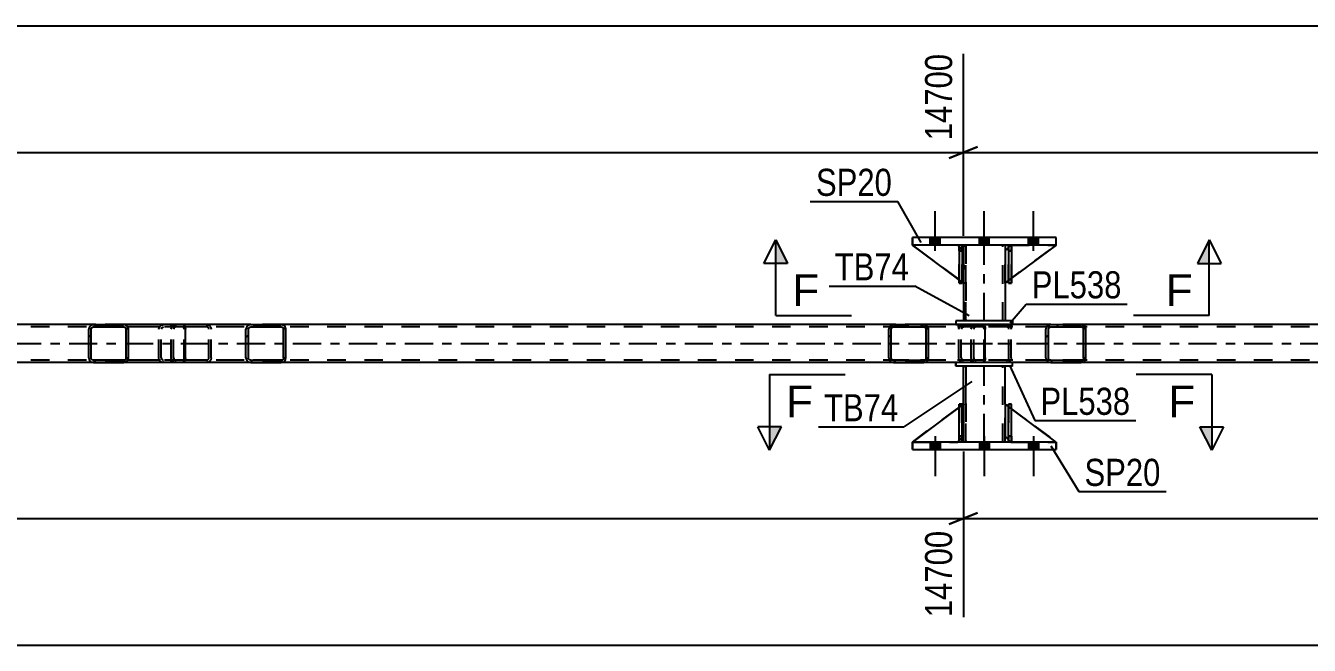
# Model space of a CAD drawing. Header units: millimetres. Extents: x 0 to 841, y 0 to 594.
# Drawn here: x 485 to 620.8, y 199.1 to 264.6 of the extents above; entities that cross this region are included whole.
import ezdxf

# ---------------------------------------------------------------- set-up
doc = ezdxf.new("R2010")
doc.units = ezdxf.units.MM
doc.linetypes.add('DXK_LINE_DOT2', pattern=[3.9198, 1.9599, -1.9599])
doc.linetypes.add('DXK_LINE_DOT3', pattern=[5.9187, 2.979, -0.9799, 0.9799, -0.9799])
doc.styles.add('Arial', font='ARIAL.TTF', dxfattribs={"height": 0.2})
doc.styles.add('Arial Narrow', font='ARIALN.TTF', dxfattribs={"height": 0.2})

# ---------------------------------------------------------------- blocks, each defined once
blk = doc.blocks.new('Part-122573297-5453 - 5317')
at = {"color": 7, "linetype": 'DXK_LINE_DOT2'}
for p, q in [((588.6, 221.16), (588.6, 224.56)), ((588.6, 224.56), (594, 220.56)), ((588.6, 224.56), (588.6, 224.56)), ((588.6, 224.56), (588.6, 221.16)), ((594, 220.56), (588.6, 224.56)), ((589.2, 220.56), (588.6, 221.16)), ((588.6, 221.16), (588.6, 221.16)), ((588.6, 221.16), (589.2, 220.56)), ((589.2, 220.56), (594, 220.56))]:
    blk.add_line(p, q, dxfattribs=at)
at = {"color": 2, "linetype": 'Continuous'}
blk.add_line((594, 220.56), (594, 220.56), dxfattribs=at)
blk = doc.blocks.new('Bolt-122573297-5374 - 5317')
at = {"linetype": 'Continuous'}
for points in [[(581.72, 220.56), (580.68, 220.56), (580.68, 219.76), (581.72, 219.76)], [(581.72, 220.56), (580.68, 220.56), (580.68, 219.76), (581.72, 219.76)], [(581.72, 220.56), (580.68, 220.56), (580.68, 219.76), (581.72, 219.76)], [(586.92, 220.56), (585.88, 220.56), (585.88, 219.76), (586.92, 219.76)], [(586.92, 220.56), (585.88, 220.56), (585.88, 219.76), (586.92, 219.76)], [(592.12, 220.56), (591.08, 220.56), (591.08, 219.76), (592.12, 219.76)], [(592.12, 220.56), (591.08, 220.56), (591.08, 219.76), (592.12, 219.76)], [(592.12, 220.56), (591.08, 220.56), (591.08, 219.76), (592.12, 219.76)]]:
    blk.add_hatch(color=1, dxfattribs=at).paths.add_polyline_path(points)
at = {"color": 1, "linetype": 'Continuous'}
for p, q in [((580.68, 220.56), (580.68, 219.76)), ((580.68, 220.56), (580.68, 219.76)), ((580.68, 220.56), (580.68, 219.76)), ((581.2, 221.16), (581.2, 216.96)), ((581.2, 221.16), (581.2, 216.96)), ((581.2, 221.16), (581.2, 216.96)), ((581.72, 220.56), (581.72, 219.76)), ((581.72, 220.56), (581.72, 219.76)), ((581.72, 220.56), (581.72, 219.76)), ((585.88, 220.56), (585.88, 219.76)), ((585.88, 220.56), (585.88, 219.76)), ((586.4, 221.16), (586.4, 216.96)), ((586.4, 221.16), (586.4, 216.96)), ((586.92, 220.56), (586.92, 219.76)), ((586.92, 220.56), (586.92, 219.76)), ((591.08, 220.56), (591.08, 219.76)), ((591.08, 220.56), (591.08, 219.76)), ((591.08, 220.56), (591.08, 219.76)), ((591.6, 221.16), (591.6, 216.96)), ((591.6, 221.16), (591.6, 216.96)), ((591.6, 221.16), (591.6, 216.96)), ((592.12, 220.56), (592.12, 219.76)), ((592.12, 220.56), (592.12, 219.76)), ((592.12, 220.56), (592.12, 219.76))]:
    blk.add_line(p, q, dxfattribs=at)
blk = doc.blocks.new('Part-122573297-5424 - 5317')
at = {"color": 2, "linetype": 'Continuous'}
for p, q in [((588.6, 224.56), (588.6, 224.56)), ((588.6, 224.56), (588.6, 221.16)), ((588.95, 224.3), (588.6, 224.56)), ((594, 220.56), (589.27, 224.06)), ((588.6, 221.16), (588.6, 221.16)), ((588.95, 220.8), (588.6, 221.16)), ((594, 220.56), (594, 220.56))]:
    blk.add_line(p, q, dxfattribs=at)
at = {"color": 7, "linetype": 'DXK_LINE_DOT2'}
for p, q in [((588.6, 221.16), (588.6, 224.56)), ((588.6, 224.56), (594, 220.56)), ((589.27, 224.06), (588.95, 224.3)), ((589.2, 220.56), (588.6, 221.16)), ((589.2, 220.56), (588.95, 220.8)), ((589.2, 220.56), (594, 220.56)), ((594, 220.56), (594, 220.56))]:
    blk.add_line(p, q, dxfattribs=at)
blk = doc.blocks.new('Bolt-122573297-5375 - 5317')
at = {"linetype": 'Continuous'}
for points in [[(580.68, 241.36), (581.72, 241.36), (581.72, 242.16), (580.68, 242.16)], [(580.68, 241.36), (581.72, 241.36), (581.72, 242.16), (580.68, 242.16)], [(580.68, 241.36), (581.72, 241.36), (581.72, 242.16), (580.68, 242.16)], [(585.88, 241.36), (586.92, 241.36), (586.92, 242.16), (585.88, 242.16)], [(585.88, 241.36), (586.92, 241.36), (586.92, 242.16), (585.88, 242.16)], [(591.08, 241.36), (592.12, 241.36), (592.12, 242.16), (591.08, 242.16)], [(591.08, 241.36), (592.12, 241.36), (592.12, 242.16), (591.08, 242.16)], [(591.08, 241.36), (592.12, 241.36), (592.12, 242.16), (591.08, 242.16)]]:
    blk.add_hatch(color=1, dxfattribs=at).paths.add_polyline_path(points)
at = {"color": 1, "linetype": 'Continuous'}
for p, q in [((581.2, 240.76), (581.2, 244.96)), ((581.2, 240.76), (581.2, 244.96)), ((581.2, 240.76), (581.2, 244.96)), ((586.4, 240.76), (586.4, 244.96)), ((586.4, 240.76), (586.4, 244.96)), ((591.6, 240.76), (591.6, 244.96)), ((591.6, 240.76), (591.6, 244.96)), ((591.6, 240.76), (591.6, 244.96)), ((580.68, 241.36), (580.68, 242.16)), ((580.68, 241.36), (580.68, 242.16)), ((580.68, 241.36), (580.68, 242.16)), ((581.72, 241.36), (581.72, 242.16)), ((581.72, 241.36), (581.72, 242.16)), ((581.72, 241.36), (581.72, 242.16)), ((585.88, 241.36), (585.88, 242.16)), ((585.88, 241.36), (585.88, 242.16)), ((586.92, 241.36), (586.92, 242.16)), ((586.92, 241.36), (586.92, 242.16)), ((591.08, 241.36), (591.08, 242.16)), ((591.08, 241.36), (591.08, 242.16)), ((591.08, 241.36), (591.08, 242.16)), ((592.12, 241.36), (592.12, 242.16)), ((592.12, 241.36), (592.12, 242.16)), ((592.12, 241.36), (592.12, 242.16))]:
    blk.add_line(p, q, dxfattribs=at)
blk = doc.blocks.new('Part-122573297-5444 - 5317')
at = {"color": 2, "linetype": 'Continuous'}
for p, q in [((583.75, 220.56), (583.75, 224.56)), ((583.75, 224.56), (584.07, 224.56)), ((584.07, 220.56), (584.07, 224.56)), ((584.07, 220.56), (583.75, 220.56)), ((584.07, 220.56), (584.07, 221.15))]:
    blk.add_line(p, q, dxfattribs=at)
at = {"color": 7, "linetype": 'DXK_LINE_DOT2'}
for p, q in [((583.75, 224.56), (583.75, 221.16)), ((584.07, 221.15), (584.07, 224.56)), ((583.75, 221.16), (583.75, 220.56)), ((583.75, 221.16), (584.07, 221.16)), ((583.75, 220.56), (583.75, 220.56)), ((584.07, 220.56), (584.07, 220.56)), ((584.07, 220.56), (584.07, 220.56))]:
    blk.add_line(p, q, dxfattribs=at)
blk = doc.blocks.new('Part-122573297-5470 - 5317')
at = {"color": 7, "linetype": 'DXK_LINE_DOT2'}
for p, q in [((583.75, 240.76), (583.75, 241.36)), ((583.75, 241.36), (583.75, 241.36)), ((583.75, 241.36), (583.75, 237.36)), ((584.07, 241.36), (583.75, 241.36)), ((583.75, 237.36), (583.75, 240.76)), ((583.75, 240.76), (584.07, 240.76)), ((584.07, 240.88), (584.07, 240.76)), ((584.07, 240.88), (584.07, 237.36)), ((584.07, 240.76), (584.07, 237.45)), ((583.75, 237.36), (584.07, 237.36))]:
    blk.add_line(p, q, dxfattribs=at)
at = {"color": 2, "linetype": 'Continuous'}
for p, q in [((584.07, 241.36), (584.07, 240.88)), ((584.07, 241.36), (584.07, 240.88)), ((584.07, 237.45), (584.07, 237.36))]:
    blk.add_line(p, q, dxfattribs=at)
blk = doc.blocks.new('Part-122573297-5475 - 5317')
at = {"color": 7, "linetype": 'DXK_LINE_DOT2'}
for p, q in [((584.2, 237.36), (578.8, 241.36)), ((583.6, 241.36), (578.8, 241.36)), ((578.8, 241.36), (584.2, 237.36)), ((583.6, 241.36), (584.2, 240.76)), ((584.2, 240.76), (583.6, 241.36)), ((584.2, 240.76), (584.2, 237.36)), ((584.2, 240.76), (584.2, 240.76)), ((584.2, 237.36), (584.2, 240.76)), ((584.2, 237.36), (584.2, 237.36))]:
    blk.add_line(p, q, dxfattribs=at)
blk = doc.blocks.new('Part-122573297-5485 - 5317')
at = {"color": 7, "linetype": 'DXK_LINE_DOT2'}
for p, q in [((589.27, 224.56), (588.95, 224.56)), ((588.95, 221.16), (588.95, 224.56)), ((588.95, 220.56), (588.95, 224.56)), ((589.27, 220.56), (589.27, 224.56)), ((589.27, 221.16), (589.27, 224.06)), ((589.27, 221.16), (588.95, 221.16)), ((588.95, 220.56), (588.95, 221.16)), ((589.27, 220.56), (588.95, 220.56)), ((589.27, 221.16), (589.27, 220.56)), ((589.27, 220.56), (589.27, 220.56))]:
    blk.add_line(p, q, dxfattribs=at)
at = {"color": 2, "linetype": 'Continuous'}
blk.add_line((589.27, 224.06), (589.27, 224.56), dxfattribs=at)
blk = doc.blocks.new('Part-122573297-5429 - 5317')
at = {"color": 2, "linetype": 'Continuous'}
for p, q in [((578.8, 220.56), (578.8, 219.76)), ((594, 220.56), (578.8, 220.56)), ((594, 219.76), (594, 220.56)), ((594, 220.56), (594, 219.76)), ((578.8, 219.76), (594, 219.76))]:
    blk.add_line(p, q, dxfattribs=at)
at = {"color": 7, "linetype": 'DXK_LINE_DOT2'}
for p, q in [((578.8, 219.76), (578.8, 220.56)), ((594, 220.56), (594, 220.56)), ((594, 220.56), (594, 220.56))]:
    blk.add_line(p, q, dxfattribs=at)
blk = doc.blocks.new('Part-122573297-5434 - 5317')
at = {"color": 2, "linetype": 'Continuous'}
for p, q in [((594, 242.16), (578.8, 242.16)), ((578.8, 242.16), (578.8, 241.36)), ((594, 241.36), (594, 242.16)), ((594, 241.36), (594, 242.16)), ((594, 241.36), (578.8, 241.36))]:
    blk.add_line(p, q, dxfattribs=at)
at = {"color": 7, "linetype": 'DXK_LINE_DOT2'}
for p, q in [((578.8, 241.36), (578.8, 242.16)), ((594, 241.36), (594, 241.36)), ((594, 241.36), (594, 241.36))]:
    blk.add_line(p, q, dxfattribs=at)
blk = doc.blocks.new('Part-122573297-5441 - 5317')
at = {"color": 7, "linetype": 'DXK_LINE_DOT2'}
for p, q in [((722.71, 232.72), (69.38, 232.72)), ((512.04, 232.96), (492.19, 232.96)), ((596.65, 232.96), (576.8, 232.96)), ((722.71, 229.2), (69.38, 229.2)), ((512.04, 228.96), (492.19, 228.96)), ((596.65, 228.96), (576.8, 228.96))]:
    blk.add_line(p, q, dxfattribs=at)
at = {"color": 2, "linetype": 'Continuous'}
for p, q in [((492.19, 232.96), (427.43, 232.96)), ((576.8, 232.96), (512.04, 232.96)), ((661.41, 232.96), (596.65, 232.96)), ((492.19, 228.96), (427.43, 228.96)), ((576.8, 228.96), (512.04, 228.96)), ((661.41, 228.96), (596.65, 228.96))]:
    blk.add_line(p, q, dxfattribs=at)
at = {"color": 7, "linetype": 'DXK_LINE_DOT3'}
blk.add_line((69.38, 230.96), (722.71, 230.96), dxfattribs=at)
blk = doc.blocks.new('Part-122573297-5442 - 5317')
at = {"color": 7, "linetype": 'DXK_LINE_DOT2'}
for p, q in [((584.07, 224.56), (583.75, 224.56)), ((583.75, 221.16), (583.75, 224.56)), ((583.75, 220.56), (583.75, 224.56)), ((584.07, 221.03), (584.07, 224.56)), ((584.07, 221.16), (584.07, 224.46)), ((584.07, 221.16), (583.75, 221.16)), ((583.75, 220.56), (583.75, 221.16)), ((584.07, 220.56), (583.75, 220.56)), ((584.07, 221.03), (584.07, 221.16)), ((584.07, 220.56), (584.07, 220.56))]:
    blk.add_line(p, q, dxfattribs=at)
at = {"color": 2, "linetype": 'Continuous'}
for p, q in [((584.07, 224.46), (584.07, 224.56)), ((584.07, 220.56), (584.07, 221.03)), ((584.07, 220.56), (584.07, 221.03))]:
    blk.add_line(p, q, dxfattribs=at)
blk = doc.blocks.new('Part-122573297-5443 - 5317')
at = {"color": 2, "linetype": 'Continuous'}
for p, q in [((588.95, 220.56), (588.95, 224.56)), ((588.95, 224.56), (589.27, 224.56)), ((589.27, 220.56), (589.27, 224.56)), ((589.27, 220.56), (588.95, 220.56)), ((589.27, 220.56), (589.27, 221.15))]:
    blk.add_line(p, q, dxfattribs=at)
at = {"color": 7, "linetype": 'DXK_LINE_DOT2'}
for p, q in [((588.95, 224.56), (588.95, 221.16)), ((589.27, 221.15), (589.27, 224.56)), ((588.95, 221.16), (588.95, 220.56)), ((588.95, 221.16), (589.27, 221.16)), ((588.95, 220.56), (588.95, 220.56)), ((589.27, 220.56), (589.27, 220.56)), ((589.27, 220.56), (589.27, 220.56))]:
    blk.add_line(p, q, dxfattribs=at)
blk = doc.blocks.new('Part-122573297-5447 - 5317')
at = {"color": 7, "linetype": 'DXK_LINE_DOT2'}
for p, q in [((584.2, 224.56), (578.8, 220.56)), ((578.8, 220.56), (584.2, 224.56)), ((584.2, 221.16), (584.2, 224.56)), ((584.2, 224.56), (584.2, 224.56)), ((584.2, 224.56), (584.2, 221.16)), ((578.8, 220.56), (583.6, 220.56)), ((583.6, 220.56), (584.2, 221.16)), ((584.2, 221.16), (583.6, 220.56)), ((584.2, 221.16), (584.2, 221.16))]:
    blk.add_line(p, q, dxfattribs=at)
blk = doc.blocks.new('Part-122573297-5450 - 5317')
at = {"color": 7, "linetype": 'DXK_LINE_DOT2'}
for p, q in [((578.8, 220.56), (584.2, 224.56)), ((584.07, 224.46), (583.75, 224.23)), ((584.2, 224.56), (584.2, 221.16)), ((578.8, 220.56), (583.6, 220.56)), ((584.2, 221.16), (583.6, 220.56)), ((584.07, 221.03), (583.75, 220.71))]:
    blk.add_line(p, q, dxfattribs=at)
at = {"color": 2, "linetype": 'Continuous'}
for p, q in [((583.75, 224.23), (578.8, 220.56)), ((584.2, 224.56), (584.07, 224.46)), ((584.2, 221.16), (584.2, 224.56)), ((584.2, 224.56), (584.2, 224.56)), ((583.75, 220.71), (583.6, 220.56)), ((584.2, 221.16), (584.07, 221.03)), ((584.2, 221.16), (584.2, 221.16))]:
    blk.add_line(p, q, dxfattribs=at)
blk = doc.blocks.new('Part-122573297-5458 - 5317')
at = {"color": 2, "linetype": 'Continuous'}
for p, q in [((583.4, 233.36), (583.4, 232.96)), ((589.4, 233.36), (583.4, 233.36)), ((583.4, 232.96), (589.4, 232.96)), ((589.4, 233.36), (589.4, 232.96)), ((589.4, 232.96), (589.4, 233.36))]:
    blk.add_line(p, q, dxfattribs=at)
at = {"color": 7, "linetype": 'DXK_LINE_DOT2'}
for p, q in [((583.4, 233.36), (583.4, 232.96)), ((589.4, 233.36), (589.4, 233.36)), ((589.4, 233.36), (589.4, 233.36)), ((589.4, 232.96), (589.4, 232.96)), ((589.4, 232.96), (589.4, 232.96))]:
    blk.add_line(p, q, dxfattribs=at)
blk = doc.blocks.new('Part-122573297-5463 - 5317')
at = {"color": 2, "linetype": 'Continuous'}
for p, q in [((583.4, 228.56), (583.4, 228.96)), ((589.4, 228.56), (583.4, 228.56)), ((589.4, 228.56), (589.4, 228.96)), ((589.4, 228.56), (589.4, 228.96))]:
    blk.add_line(p, q, dxfattribs=at)
at = {"color": 7, "linetype": 'DXK_LINE_DOT2'}
for p, q in [((589.4, 228.96), (583.4, 228.96)), ((583.4, 228.96), (583.4, 228.96)), ((583.4, 228.96), (583.4, 228.56)), ((589.4, 228.96), (589.4, 228.96)), ((589.4, 228.96), (589.4, 228.96)), ((589.4, 228.96), (589.4, 228.96)), ((589.4, 228.56), (589.4, 228.56)), ((589.4, 228.56), (589.4, 228.56))]:
    blk.add_line(p, q, dxfattribs=at)
blk = doc.blocks.new('Part-122573297-5468 - 5317')
at = {"color": 2, "linetype": 'Continuous'}
for p, q in [((584.2, 224.56), (584.2, 228.56)), ((588.6, 224.56), (588.6, 228.56)), ((588.6, 224.56), (588.6, 228.56)), ((584.2, 220.56), (584.2, 221.16)), ((588.6, 220.56), (588.6, 221.16)), ((588.6, 220.56), (588.6, 221.16))]:
    blk.add_line(p, q, dxfattribs=at)
at = {"color": 7, "linetype": 'DXK_LINE_DOT2'}
for p, q in [((588.6, 228.56), (584.2, 228.56)), ((584.2, 220.56), (584.2, 228.56)), ((584.44, 220.56), (584.44, 228.56)), ((584.44, 228.56), (584.44, 220.56)), ((588.36, 220.56), (588.36, 228.56)), ((588.36, 220.56), (588.36, 228.56)), ((584.2, 221.16), (584.2, 224.56)), ((588.6, 221.16), (588.6, 224.56)), ((588.6, 221.16), (588.6, 224.56)), ((588.6, 220.56), (584.2, 220.56))]:
    blk.add_line(p, q, dxfattribs=at)
at = {"color": 7, "linetype": 'DXK_LINE_DOT3'}
blk.add_line((586.4, 220.56), (586.4, 228.56), dxfattribs=at)
blk = doc.blocks.new('Part-122573297-5469 - 5317')
at = {"color": 7, "linetype": 'DXK_LINE_DOT2'}
for p, q in [((588.95, 240.76), (588.95, 241.36)), ((588.95, 241.36), (588.95, 241.36)), ((588.95, 241.36), (588.95, 237.36)), ((589.27, 241.36), (588.95, 241.36)), ((588.95, 237.36), (588.95, 240.76)), ((588.95, 240.76), (589.27, 240.76)), ((589.27, 240.76), (589.27, 241.36)), ((589.27, 237.36), (589.27, 241.36)), ((589.27, 240.76), (589.27, 237.86)), ((588.95, 237.36), (589.27, 237.36))]:
    blk.add_line(p, q, dxfattribs=at)
at = {"color": 2, "linetype": 'Continuous'}
blk.add_line((589.27, 237.86), (589.27, 237.36), dxfattribs=at)
blk = doc.blocks.new('Part-122573297-5471 - 5317')
at = {"color": 2, "linetype": 'Continuous'}
for p, q in [((589.27, 241.36), (588.95, 241.36)), ((588.95, 241.36), (588.95, 237.36)), ((589.27, 240.76), (589.27, 241.36)), ((589.27, 241.36), (589.27, 237.36)), ((589.27, 237.36), (588.95, 237.36))]:
    blk.add_line(p, q, dxfattribs=at)
at = {"color": 7, "linetype": 'DXK_LINE_DOT2'}
for p, q in [((588.95, 240.76), (588.95, 241.36)), ((589.27, 240.76), (588.95, 240.76)), ((588.95, 240.76), (588.95, 237.36)), ((589.27, 241.36), (589.27, 241.36)), ((589.27, 241.36), (589.27, 241.36)), ((589.27, 237.36), (589.27, 240.76))]:
    blk.add_line(p, q, dxfattribs=at)
blk = doc.blocks.new('Part-122573297-5472 - 5317')
at = {"color": 2, "linetype": 'Continuous'}
for p, q in [((584.07, 241.36), (583.75, 241.36)), ((583.75, 241.36), (583.75, 237.36)), ((584.07, 240.76), (584.07, 241.36)), ((584.07, 241.36), (584.07, 237.36)), ((584.07, 237.36), (583.75, 237.36))]:
    blk.add_line(p, q, dxfattribs=at)
at = {"color": 7, "linetype": 'DXK_LINE_DOT2'}
for p, q in [((583.75, 240.76), (583.75, 241.36)), ((584.07, 240.76), (583.75, 240.76)), ((583.75, 240.76), (583.75, 237.36)), ((584.07, 241.36), (584.07, 241.36)), ((584.07, 241.36), (584.07, 241.36)), ((584.07, 237.36), (584.07, 240.76))]:
    blk.add_line(p, q, dxfattribs=at)
blk = doc.blocks.new('Part-122573297-5478 - 5317')
at = {"color": 2, "linetype": 'Continuous'}
for p, q in [((583.75, 237.69), (578.8, 241.36)), ((583.75, 241.2), (583.6, 241.36)), ((584.2, 240.76), (584.07, 240.88)), ((584.2, 240.76), (584.2, 240.76)), ((584.2, 237.36), (584.2, 240.76)), ((584.2, 237.36), (584.07, 237.45)), ((584.2, 237.36), (584.2, 237.36))]:
    blk.add_line(p, q, dxfattribs=at)
at = {"color": 7, "linetype": 'DXK_LINE_DOT2'}
for p, q in [((584.2, 237.36), (578.8, 241.36)), ((583.6, 241.36), (578.8, 241.36)), ((583.6, 241.36), (584.2, 240.76)), ((584.07, 240.88), (583.75, 241.2)), ((584.2, 240.76), (584.2, 237.36)), ((584.07, 237.45), (583.75, 237.69))]:
    blk.add_line(p, q, dxfattribs=at)
blk = doc.blocks.new('Part-122573297-5481 - 5317')
at = {"color": 7, "linetype": 'DXK_LINE_DOT2'}
for p, q in [((589.2, 241.36), (588.6, 240.76)), ((588.6, 237.36), (594, 241.36)), ((588.6, 240.76), (589.2, 241.36)), ((594, 241.36), (588.6, 237.36)), ((588.6, 240.76), (588.6, 237.36)), ((588.6, 240.76), (588.6, 240.76)), ((588.6, 237.36), (588.6, 240.76)), ((589.2, 241.36), (594, 241.36)), ((588.6, 237.36), (588.6, 237.36))]:
    blk.add_line(p, q, dxfattribs=at)
at = {"color": 2, "linetype": 'Continuous'}
blk.add_line((594, 241.36), (594, 241.36), dxfattribs=at)
blk = doc.blocks.new('Part-122573297-5484 - 5317')
at = {"color": 7, "linetype": 'DXK_LINE_DOT2'}
for p, q in [((588.6, 240.76), (589.2, 241.36)), ((594, 241.36), (588.6, 237.36)), ((588.6, 237.36), (588.6, 240.76)), ((589.2, 241.36), (588.95, 241.11)), ((589.2, 241.36), (594, 241.36)), ((594, 241.36), (594, 241.36)), ((589.27, 237.86), (588.95, 237.62))]:
    blk.add_line(p, q, dxfattribs=at)
at = {"color": 2, "linetype": 'Continuous'}
for p, q in [((588.95, 241.11), (588.6, 240.76)), ((588.6, 240.76), (588.6, 237.36)), ((588.6, 240.76), (588.6, 240.76)), ((594, 241.36), (589.27, 237.86)), ((594, 241.36), (594, 241.36)), ((588.95, 237.62), (588.6, 237.36)), ((588.6, 237.36), (588.6, 237.36))]:
    blk.add_line(p, q, dxfattribs=at)
blk = doc.blocks.new('Part-122573297-5549 - 5317')
at = {"linetype": 'Continuous'}
h = blk.add_hatch(dxfattribs=at)
h.set_pattern_fill('', scale=0.7, style=0, pattern_type=0)
h.set_pattern_definition([(45, (597.1162, 232.6611), (-1.57154, 1.57154), [])])
h.paths.add_polyline_path([(597.15, 232.48), (597.12, 232.66), (597.01, 232.82), (596.84, 232.92), (596.65, 232.96), (593.43, 232.96), (593.24, 232.92), (593.07, 232.82), (592.96, 232.66), (592.92, 232.48), (592.92, 229.44), (592.96, 229.25), (593.07, 229.1), (593.24, 228.99), (593.43, 228.96), (596.65, 228.96), (596.84, 228.99), (597.01, 229.1), (597.12, 229.25), (597.15, 229.44)])
h.paths.add_polyline_path([(596.88, 229.35), (596.83, 229.27), (596.74, 229.22), (596.65, 229.2), (593.43, 229.2), (593.33, 229.22), (593.25, 229.27), (593.2, 229.35), (593.18, 229.44), (593.18, 232.48), (593.2, 232.57), (593.25, 232.65), (593.33, 232.7), (593.43, 232.72), (596.65, 232.72), (596.74, 232.7), (596.83, 232.65), (596.88, 232.57), (596.9, 232.48), (596.9, 229.44)])
at = {"color": 7, "linetype": 'DXK_LINE_DOT2'}
for p, q in [((585.03, 232.48), (585.07, 232.66)), ((585.03, 229.44), (585.03, 232.48)), ((585.3, 232.57), (585.28, 232.48)), ((585.28, 229.44), (585.28, 232.48)), ((585.36, 232.65), (585.3, 232.57)), ((585.34, 232.92), (585.53, 232.96)), ((585.44, 232.7), (585.36, 232.65)), ((585.53, 232.72), (585.44, 232.7)), ((586.25, 232.96), (585.53, 232.96)), ((596.65, 232.72), (585.53, 232.72)), ((588.75, 232.96), (588.94, 232.92)), ((588.85, 232.7), (588.75, 232.72)), ((588.93, 232.65), (588.85, 232.7)), ((588.98, 232.57), (588.93, 232.65)), ((589, 232.48), (588.98, 232.57)), ((589, 229.44), (589, 232.48)), ((589.22, 232.66), (589.26, 232.48)), ((589.26, 229.44), (589.26, 232.48)), ((596.65, 232.96), (593.43, 232.96)), ((585.07, 229.25), (585.03, 229.44)), ((585.28, 229.44), (585.3, 229.35)), ((588.98, 229.35), (589, 229.44)), ((589.26, 229.44), (589.22, 229.25)), ((585.3, 229.35), (585.36, 229.27)), ((585.53, 228.96), (585.34, 228.99)), ((585.36, 229.27), (585.44, 229.22)), ((585.44, 229.22), (585.53, 229.2)), ((596.65, 229.2), (585.53, 229.2)), ((586.25, 228.96), (585.53, 228.96)), ((588.75, 229.2), (588.85, 229.22)), ((588.94, 228.99), (588.75, 228.96)), ((588.85, 229.22), (588.93, 229.27)), ((588.93, 229.27), (588.98, 229.35)), ((593.43, 228.96), (596.65, 228.96))]:
    blk.add_line(p, q, dxfattribs=at)
at = {"color": 2, "linetype": 'Continuous'}
for p, q in [((593.43, 232.96), (586.25, 232.96)), ((592.96, 232.66), (592.92, 232.48)), ((592.92, 229.44), (592.92, 232.48)), ((593.18, 232.48), (593.2, 232.57)), ((593.18, 229.44), (593.18, 232.48)), ((593.2, 232.57), (593.25, 232.65)), ((593.43, 232.96), (593.24, 232.92)), ((593.25, 232.65), (593.33, 232.7)), ((593.33, 232.7), (593.43, 232.72)), ((593.43, 232.96), (596.65, 232.96)), ((593.43, 232.72), (596.65, 232.72)), ((596.84, 232.92), (596.65, 232.96)), ((596.65, 232.72), (596.74, 232.7)), ((596.74, 232.7), (596.83, 232.65)), ((596.83, 232.65), (596.88, 232.57)), ((596.88, 232.57), (596.9, 232.48)), ((596.9, 229.44), (596.9, 232.48)), ((597.15, 232.48), (597.12, 232.66)), ((597.15, 229.44), (597.15, 232.48)), ((592.92, 229.44), (592.96, 229.25)), ((593.2, 229.35), (593.18, 229.44)), ((596.9, 229.44), (596.88, 229.35)), ((597.12, 229.25), (597.15, 229.44)), ((593.43, 228.96), (586.25, 228.96)), ((593.25, 229.27), (593.2, 229.35)), ((593.24, 228.99), (593.43, 228.96)), ((593.33, 229.22), (593.25, 229.27)), ((593.43, 229.2), (593.33, 229.22)), ((593.43, 229.2), (596.65, 229.2)), ((593.43, 228.96), (596.65, 228.96)), ((596.74, 229.22), (596.65, 229.2)), ((596.65, 228.96), (596.84, 228.99)), ((596.83, 229.27), (596.74, 229.22)), ((596.88, 229.35), (596.83, 229.27))]:
    blk.add_line(p, q, dxfattribs=at)
at = {"color": 7, "linetype": 'DXK_LINE_DOT3'}
blk.add_line((583.89, 230.96), (595.04, 230.96), dxfattribs=at)
at = {"color": 7, "linetype": 'DXK_LINE_DOT2'}
for centre, start, end in [((585.52, 232.46), 110.9283, 155.8648), ((588.77, 232.46), 24.1353, 69.0718), ((585.52, 229.46), 204.1353, 249.0718), ((588.77, 229.46), 290.9283, 335.8648)]:
    blk.add_arc(centre, 0.495, start, end, dxfattribs=at)
at = {"color": 2, "linetype": 'Continuous'}
for centre, start, end in [((593.41, 232.46), 110.9283, 155.8648), ((596.66, 232.46), 24.1353, 69.0718), ((593.41, 229.46), 204.1353, 249.0718), ((596.66, 229.46), 290.9283, 335.8648)]:
    blk.add_arc(centre, 0.495, start, end, dxfattribs=at)
blk = doc.blocks.new('Part-122573297-5550 - 5317')
at = {"linetype": 'Continuous'}
h = blk.add_hatch(dxfattribs=at)
h.set_pattern_fill('', scale=0.7, style=0, pattern_type=0)
h.set_pattern_definition([(45, (580.4598, 232.6611), (-1.57154, 1.57154), [])])
h.paths.add_polyline_path([(580.5, 232.48), (580.46, 232.66), (580.35, 232.82), (580.19, 232.92), (579.99, 232.96), (576.8, 232.96), (576.61, 232.92), (576.44, 232.82), (576.33, 232.66), (576.29, 232.48), (576.29, 229.44), (576.33, 229.25), (576.44, 229.1), (576.61, 228.99), (576.8, 228.96), (579.99, 228.96), (580.19, 228.99), (580.35, 229.1), (580.46, 229.25), (580.5, 229.44)])
h.paths.add_polyline_path([(580.23, 229.35), (580.17, 229.27), (580.09, 229.22), (579.99, 229.2), (576.8, 229.2), (576.7, 229.22), (576.62, 229.27), (576.57, 229.35), (576.55, 229.44), (576.55, 232.48), (576.57, 232.57), (576.62, 232.65), (576.7, 232.7), (576.8, 232.72), (579.99, 232.72), (580.09, 232.7), (580.17, 232.65), (580.23, 232.57), (580.25, 232.48), (580.25, 229.44)])
at = {"color": 2, "linetype": 'Continuous'}
for p, q in [((576.33, 232.66), (576.29, 232.48)), ((576.29, 229.44), (576.29, 232.48)), ((576.55, 232.48), (576.57, 232.57)), ((576.55, 229.44), (576.55, 232.48)), ((576.57, 232.57), (576.62, 232.65)), ((576.8, 232.96), (576.61, 232.92)), ((576.62, 232.65), (576.7, 232.7)), ((576.7, 232.7), (576.8, 232.72)), ((576.8, 232.96), (579.99, 232.96)), ((576.8, 232.72), (579.99, 232.72)), ((586.25, 232.96), (579.99, 232.96)), ((580.19, 232.92), (579.99, 232.96)), ((579.99, 232.72), (580.09, 232.7)), ((580.09, 232.7), (580.17, 232.65)), ((580.17, 232.65), (580.23, 232.57)), ((580.23, 232.57), (580.25, 232.48)), ((580.25, 229.44), (580.25, 232.48)), ((580.5, 232.48), (580.46, 232.66)), ((580.5, 229.44), (580.5, 232.48)), ((586.25, 232.96), (586.35, 232.92)), ((586.35, 232.92), (586.44, 232.82)), ((586.44, 232.82), (586.49, 232.66)), ((586.49, 232.66), (586.51, 232.48)), ((586.51, 229.44), (586.51, 232.48)), ((576.29, 229.44), (576.33, 229.25)), ((576.57, 229.35), (576.55, 229.44)), ((580.25, 229.44), (580.23, 229.35)), ((580.46, 229.25), (580.5, 229.44)), ((586.51, 229.44), (586.49, 229.25)), ((576.62, 229.27), (576.57, 229.35)), ((576.61, 228.99), (576.8, 228.96)), ((576.7, 229.22), (576.62, 229.27)), ((576.8, 229.2), (576.7, 229.22)), ((576.8, 229.2), (579.99, 229.2)), ((576.8, 228.96), (579.99, 228.96)), ((580.09, 229.22), (579.99, 229.2)), ((579.99, 228.96), (580.19, 228.99)), ((586.25, 228.96), (579.99, 228.96)), ((580.17, 229.27), (580.09, 229.22)), ((580.23, 229.35), (580.17, 229.27)), ((586.35, 228.99), (586.25, 228.96)), ((586.44, 229.1), (586.35, 228.99)), ((586.49, 229.25), (586.44, 229.1))]:
    blk.add_line(p, q, dxfattribs=at)
at = {"color": 7, "linetype": 'DXK_LINE_DOT2'}
for p, q in [((579.99, 232.96), (576.8, 232.96)), ((586.25, 232.72), (576.8, 232.72)), ((583.71, 232.48), (583.74, 232.66)), ((583.71, 229.44), (583.71, 232.48)), ((583.98, 232.57), (583.96, 232.48)), ((583.96, 229.44), (583.96, 232.48)), ((584.03, 232.65), (583.98, 232.57)), ((584.02, 232.92), (584.21, 232.96)), ((584.03, 232.65), (584.05, 232.66)), ((584.05, 232.66), (584.11, 232.7)), ((584.11, 232.7), (584.21, 232.72)), ((585.03, 232.72), (585.03, 232.96)), ((586.3, 232.7), (586.25, 232.72)), ((586.35, 232.65), (586.3, 232.7)), ((586.37, 232.57), (586.35, 232.65)), ((586.38, 232.48), (586.37, 232.57)), ((586.38, 229.44), (586.38, 232.48)), ((583.74, 229.25), (583.71, 229.44)), ((583.96, 229.44), (583.98, 229.35)), ((586.37, 229.35), (586.38, 229.44)), ((586.25, 229.2), (576.8, 229.2)), ((579.99, 228.96), (576.8, 228.96)), ((583.98, 229.35), (584.03, 229.27)), ((584.21, 228.96), (584.02, 228.99)), ((584.03, 229.27), (584.11, 229.22)), ((584.11, 229.22), (584.21, 229.2)), ((585.03, 228.96), (585.03, 229.2)), ((586.25, 229.2), (586.3, 229.22)), ((586.3, 229.22), (586.35, 229.27)), ((586.35, 229.27), (586.37, 229.35))]:
    blk.add_line(p, q, dxfattribs=at)
at = {"color": 2, "linetype": 'Continuous'}
for centre, start, end in [((576.78, 232.46), 111.1034, 156.0535), ((580.01, 232.46), 23.9465, 68.8966), ((576.78, 229.45), 203.9465, 248.8966), ((580.01, 229.45), 291.1034, 336.0535)]:
    blk.add_arc(centre, 0.493, start, end, dxfattribs=at)
at = {"color": 7, "linetype": 'DXK_LINE_DOT2'}
for centre, start, end in [((584.19, 232.46), 111.1034, 156.0535), ((584.19, 229.45), 203.9465, 248.8966)]:
    blk.add_arc(centre, 0.493, start, end, dxfattribs=at)
blk = doc.blocks.new('Part-122573297-5551 - 5317')
at = {"linetype": 'Continuous'}
h = blk.add_hatch(dxfattribs=at)
h.set_pattern_fill('', scale=0.7, style=0, pattern_type=0)
h.set_pattern_definition([(45, (512.5081, 232.6611), (-1.57154, 1.57154), [])])
h.paths.add_polyline_path([(512.55, 232.48), (512.51, 232.66), (512.4, 232.82), (512.23, 232.92), (512.04, 232.96), (508.82, 232.96), (508.63, 232.92), (508.47, 232.82), (508.36, 232.66), (508.32, 232.48), (508.32, 229.44), (508.36, 229.25), (508.47, 229.1), (508.63, 228.99), (508.82, 228.96), (512.04, 228.96), (512.23, 228.99), (512.4, 229.1), (512.51, 229.25), (512.55, 229.44)])
h.paths.add_polyline_path([(512.27, 229.35), (512.22, 229.27), (512.14, 229.22), (512.04, 229.2), (508.82, 229.2), (508.73, 229.22), (508.64, 229.27), (508.59, 229.35), (508.57, 229.44), (508.57, 232.48), (508.59, 232.57), (508.64, 232.65), (508.73, 232.7), (508.82, 232.72), (512.04, 232.72), (512.14, 232.7), (512.22, 232.65), (512.27, 232.57), (512.29, 232.48), (512.29, 229.44)])
at = {"color": 7, "linetype": 'DXK_LINE_DOT2'}
for p, q in [((500.42, 232.48), (500.46, 232.66)), ((500.42, 229.44), (500.42, 232.48)), ((500.69, 232.57), (500.67, 232.48)), ((500.67, 229.44), (500.67, 232.48)), ((500.75, 232.65), (500.69, 232.57)), ((500.73, 232.92), (500.93, 232.96)), ((500.83, 232.7), (500.75, 232.65)), ((500.93, 232.72), (500.83, 232.7)), ((501.65, 232.96), (500.93, 232.96)), ((512.04, 232.72), (500.93, 232.72)), ((504.14, 232.96), (504.34, 232.92)), ((504.24, 232.7), (504.14, 232.72)), ((504.32, 232.65), (504.24, 232.7)), ((504.38, 232.57), (504.32, 232.65)), ((504.4, 232.48), (504.38, 232.57)), ((504.4, 229.44), (504.4, 232.48)), ((504.61, 232.66), (504.65, 232.48)), ((504.65, 229.44), (504.65, 232.48)), ((512.04, 232.96), (508.82, 232.96)), ((500.46, 229.25), (500.42, 229.44)), ((500.67, 229.44), (500.69, 229.35)), ((504.38, 229.35), (504.4, 229.44)), ((504.65, 229.44), (504.61, 229.25)), ((500.69, 229.35), (500.75, 229.27)), ((500.93, 228.96), (500.73, 228.99)), ((500.75, 229.27), (500.83, 229.22)), ((500.83, 229.22), (500.93, 229.2)), ((512.04, 229.2), (500.93, 229.2)), ((501.65, 228.96), (500.93, 228.96)), ((504.14, 229.2), (504.24, 229.22)), ((504.34, 228.99), (504.14, 228.96)), ((504.24, 229.22), (504.32, 229.27)), ((504.32, 229.27), (504.38, 229.35)), ((508.82, 228.96), (512.04, 228.96))]:
    blk.add_line(p, q, dxfattribs=at)
at = {"color": 2, "linetype": 'Continuous'}
for p, q in [((508.82, 232.96), (501.65, 232.96)), ((508.36, 232.66), (508.32, 232.48)), ((508.32, 229.44), (508.32, 232.48)), ((508.57, 232.48), (508.59, 232.57)), ((508.57, 229.44), (508.57, 232.48)), ((508.59, 232.57), (508.64, 232.65)), ((508.82, 232.96), (508.63, 232.92)), ((508.64, 232.65), (508.73, 232.7)), ((508.73, 232.7), (508.82, 232.72)), ((508.82, 232.96), (512.04, 232.96)), ((508.82, 232.72), (512.04, 232.72)), ((512.23, 232.92), (512.04, 232.96)), ((512.04, 232.72), (512.14, 232.7)), ((512.14, 232.7), (512.22, 232.65)), ((512.22, 232.65), (512.27, 232.57)), ((512.27, 232.57), (512.29, 232.48)), ((512.29, 229.44), (512.29, 232.48)), ((512.55, 232.48), (512.51, 232.66)), ((512.55, 229.44), (512.55, 232.48)), ((508.32, 229.44), (508.36, 229.25)), ((508.59, 229.35), (508.57, 229.44)), ((512.29, 229.44), (512.27, 229.35)), ((512.51, 229.25), (512.55, 229.44)), ((508.82, 228.96), (501.65, 228.96)), ((508.64, 229.27), (508.59, 229.35)), ((508.63, 228.99), (508.82, 228.96)), ((508.73, 229.22), (508.64, 229.27)), ((508.82, 229.2), (508.73, 229.22)), ((508.82, 229.2), (512.04, 229.2)), ((508.82, 228.96), (512.04, 228.96)), ((512.14, 229.22), (512.04, 229.2)), ((512.04, 228.96), (512.23, 228.99)), ((512.22, 229.27), (512.14, 229.22)), ((512.27, 229.35), (512.22, 229.27))]:
    blk.add_line(p, q, dxfattribs=at)
at = {"color": 7, "linetype": 'DXK_LINE_DOT2'}
for centre, start, end in [((500.91, 232.46), 110.9283, 155.8648), ((504.16, 232.46), 24.1353, 69.0718), ((500.91, 229.46), 204.1353, 249.0718), ((504.16, 229.46), 290.9283, 335.8648)]:
    blk.add_arc(centre, 0.495, start, end, dxfattribs=at)
at = {"color": 2, "linetype": 'Continuous'}
for centre, start, end in [((508.81, 232.46), 110.9283, 155.8648), ((512.06, 232.46), 24.1353, 69.0718), ((508.81, 229.46), 204.1353, 249.0718), ((512.06, 229.46), 290.9283, 335.8648)]:
    blk.add_arc(centre, 0.495, start, end, dxfattribs=at)
blk = doc.blocks.new('Part-122573297-5570 - 5317')
at = {"color": 2, "linetype": 'Continuous'}
for p, q in [((584.2, 241.36), (584.2, 240.76)), ((588.6, 241.36), (588.6, 240.76)), ((588.6, 241.36), (588.6, 240.76)), ((584.2, 237.36), (584.2, 233.36)), ((588.6, 237.36), (588.6, 233.36)), ((588.6, 237.36), (588.6, 233.36))]:
    blk.add_line(p, q, dxfattribs=at)
at = {"color": 7, "linetype": 'DXK_LINE_DOT2'}
for p, q in [((588.6, 241.36), (584.2, 241.36)), ((584.2, 241.36), (584.2, 233.36)), ((584.2, 240.76), (584.2, 237.36)), ((584.44, 233.36), (584.44, 241.36)), ((584.44, 241.36), (584.44, 233.36)), ((588.36, 233.36), (588.36, 241.36)), ((588.36, 233.36), (588.36, 241.36)), ((588.6, 240.76), (588.6, 237.36)), ((588.6, 240.76), (588.6, 237.36)), ((588.6, 233.36), (584.2, 233.36))]:
    blk.add_line(p, q, dxfattribs=at)
at = {"color": 7, "linetype": 'DXK_LINE_DOT3'}
blk.add_line((586.4, 233.36), (586.4, 241.36), dxfattribs=at)
blk = doc.blocks.new('Part-122573297-5606 - 5317')
at = {"linetype": 'Continuous'}
h = blk.add_hatch(dxfattribs=at)
h.set_pattern_fill('', scale=0.7, style=0, pattern_type=0)
h.set_pattern_definition([(45, (495.8517, 232.6611), (-1.57154, 1.57154), [])])
h.paths.add_polyline_path([(495.89, 232.48), (495.85, 232.66), (495.74, 232.82), (495.58, 232.92), (495.39, 232.96), (492.19, 232.96), (492, 232.92), (491.83, 232.82), (491.72, 232.66), (491.69, 232.48), (491.69, 229.44), (491.72, 229.25), (491.83, 229.1), (492, 228.99), (492.19, 228.96), (495.39, 228.96), (495.58, 228.99), (495.74, 229.1), (495.85, 229.25), (495.89, 229.44)])
h.paths.add_polyline_path([(495.62, 229.35), (495.56, 229.27), (495.48, 229.22), (495.39, 229.2), (492.19, 229.2), (492.09, 229.22), (492.01, 229.27), (491.96, 229.35), (491.94, 229.44), (491.94, 232.48), (491.96, 232.57), (492.01, 232.65), (492.09, 232.7), (492.19, 232.72), (495.39, 232.72), (495.48, 232.7), (495.56, 232.65), (495.62, 232.57), (495.64, 232.48), (495.64, 229.44)])
at = {"color": 2, "linetype": 'Continuous'}
for p, q in [((491.72, 232.66), (491.69, 232.48)), ((491.69, 229.44), (491.69, 232.48)), ((491.94, 232.48), (491.96, 232.57)), ((491.94, 229.44), (491.94, 232.48)), ((491.96, 232.57), (492.01, 232.65)), ((492.19, 232.96), (492, 232.92)), ((492.01, 232.65), (492.09, 232.7)), ((492.09, 232.7), (492.19, 232.72)), ((492.19, 232.96), (495.39, 232.96)), ((492.19, 232.72), (495.39, 232.72)), ((501.65, 232.96), (495.39, 232.96)), ((495.58, 232.92), (495.39, 232.96)), ((495.39, 232.72), (495.48, 232.7)), ((495.48, 232.7), (495.56, 232.65)), ((495.56, 232.65), (495.62, 232.57)), ((495.62, 232.57), (495.64, 232.48)), ((495.64, 229.44), (495.64, 232.48)), ((495.89, 232.48), (495.85, 232.66)), ((495.89, 229.44), (495.89, 232.48)), ((501.65, 232.96), (501.75, 232.92)), ((501.75, 232.92), (501.83, 232.82)), ((501.83, 232.82), (501.89, 232.66)), ((501.89, 232.66), (501.91, 232.48)), ((501.91, 229.44), (501.91, 232.48)), ((491.69, 229.44), (491.72, 229.25)), ((491.96, 229.35), (491.94, 229.44)), ((495.64, 229.44), (495.62, 229.35)), ((495.85, 229.25), (495.89, 229.44)), ((501.91, 229.44), (501.89, 229.25)), ((492.01, 229.27), (491.96, 229.35)), ((492, 228.99), (492.19, 228.96)), ((492.09, 229.22), (492.01, 229.27)), ((492.19, 229.2), (492.09, 229.22)), ((492.19, 229.2), (495.39, 229.2)), ((492.19, 228.96), (495.39, 228.96)), ((495.48, 229.22), (495.39, 229.2)), ((495.39, 228.96), (495.58, 228.99)), ((501.65, 228.96), (495.39, 228.96)), ((495.56, 229.27), (495.48, 229.22)), ((495.62, 229.35), (495.56, 229.27)), ((501.75, 228.99), (501.65, 228.96)), ((501.83, 229.1), (501.75, 228.99)), ((501.89, 229.25), (501.83, 229.1))]:
    blk.add_line(p, q, dxfattribs=at)
at = {"color": 7, "linetype": 'DXK_LINE_DOT2'}
for p, q in [((495.39, 232.96), (492.19, 232.96)), ((501.65, 232.72), (492.19, 232.72)), ((499.1, 232.48), (499.14, 232.66)), ((499.1, 229.44), (499.1, 232.48)), ((499.37, 232.57), (499.35, 232.48)), ((499.35, 229.44), (499.35, 232.48)), ((499.42, 232.65), (499.37, 232.57)), ((499.41, 232.92), (499.6, 232.96)), ((499.42, 232.65), (499.45, 232.66)), ((499.45, 232.66), (499.51, 232.7)), ((499.51, 232.7), (499.6, 232.72)), ((500.42, 232.72), (500.42, 232.96)), ((501.7, 232.7), (501.65, 232.72)), ((501.74, 232.65), (501.7, 232.7)), ((501.77, 232.57), (501.74, 232.65)), ((501.78, 232.48), (501.77, 232.57)), ((501.78, 229.44), (501.78, 232.48)), ((499.14, 229.25), (499.1, 229.44)), ((499.35, 229.44), (499.37, 229.35)), ((501.77, 229.35), (501.78, 229.44)), ((501.65, 229.2), (492.19, 229.2)), ((495.39, 228.96), (492.19, 228.96)), ((499.37, 229.35), (499.42, 229.27)), ((499.6, 228.96), (499.41, 228.99)), ((499.42, 229.27), (499.51, 229.22)), ((499.51, 229.22), (499.6, 229.2)), ((500.42, 228.96), (500.42, 229.2)), ((501.65, 229.2), (501.7, 229.22)), ((501.7, 229.22), (501.74, 229.27)), ((501.74, 229.27), (501.77, 229.35))]:
    blk.add_line(p, q, dxfattribs=at)
at = {"color": 2, "linetype": 'Continuous'}
for centre, start, end in [((492.18, 232.46), 111.1034, 156.0535), ((495.4, 232.46), 23.9465, 68.8966), ((492.18, 229.45), 203.9465, 248.8966), ((495.4, 229.45), 291.1034, 336.0535)]:
    blk.add_arc(centre, 0.493, start, end, dxfattribs=at)
at = {"color": 7, "linetype": 'DXK_LINE_DOT2'}
for centre, start, end in [((499.59, 232.46), 111.1034, 156.0535), ((499.59, 229.45), 203.9465, 248.8966)]:
    blk.add_arc(centre, 0.493, start, end, dxfattribs=at)
blk = doc.blocks.new('StraightDimension-122573297-5717 - 5317')
at = {"color": 7, "linetype": 'Continuous'}
blk.add_line((60.12, 199.08), (731.97, 199.08), dxfattribs=at)
blk = doc.blocks.new('StraightDimension-122573297-5700 - 5317')
at = {"color": 7, "linetype": 'Continuous'}
for p, q in [((584.2, 242.36), (584.2, 261.59)), ((330.37, 251.15), (584.2, 251.15)), ((582.7, 250.55), (585.7, 251.75))]:
    blk.add_line(p, q, dxfattribs=at)
at = {"color": 0, "linetype": 'Continuous'}
blk.add_wipeout([(583.6, 262.19), (579.4, 262.19), (579.4, 251.85), (583.6, 251.85)], dxfattribs=at)
at = {"color": 3, "linetype": 'Continuous', "style": 'Arial Narrow'}
blk.add_text('14700', height=2.863, rotation=90.0002, dxfattribs=at).set_placement((583, 252.45))
blk = doc.blocks.new('StraightDimension-122573297-5706 - 5317')
at = {"color": 7, "linetype": 'Continuous'}
for p, q in [((584.2, 242.36), (584.2, 261.59)), ((585.7, 251.75), (582.7, 250.55)), ((584.2, 251.15), (731.33, 251.15))]:
    blk.add_line(p, q, dxfattribs=at)
blk = doc.blocks.new('StraightDimension-122573297-5734 - 5317')
at = {"color": 7, "linetype": 'Continuous'}
for p, q in [((584.2, 219.56), (584.2, 202.05)), ((330.37, 212.49), (584.2, 212.49)), ((582.7, 211.89), (585.7, 213.09))]:
    blk.add_line(p, q, dxfattribs=at)
at = {"color": 0, "linetype": 'Continuous'}
blk.add_wipeout([(583.6, 211.79), (579.4, 211.79), (579.4, 201.45), (583.6, 201.45)], dxfattribs=at)
at = {"color": 3, "linetype": 'Continuous', "style": 'Arial Narrow'}
blk.add_text('14700', height=2.863, rotation=90.0002, dxfattribs=at).set_placement((583, 202.05))
blk = doc.blocks.new('StraightDimension-122573297-5740 - 5317')
at = {"color": 7, "linetype": 'Continuous'}
for p, q in [((584.2, 219.56), (584.2, 202.05)), ((585.7, 213.09), (582.7, 211.89)), ((584.2, 212.49), (731.33, 212.49))]:
    blk.add_line(p, q, dxfattribs=at)
blk = doc.blocks.new('StraightDimension-122573297-5761 - 5317')
at = {"color": 7, "linetype": 'Continuous'}
blk.add_line((60.76, 264.55), (731.33, 264.55), dxfattribs=at)
blk = doc.blocks.new('Mark-122573297-5430 - 5317')
at = {"color": 0}
blk.add_wipeout([(576.64, 246.57), (576.64, 249.57), (568.6, 249.57), (568.6, 246.57)], dxfattribs=at)
blk.add_wipeout([(576.64, 246.57), (576.64, 249.57), (568.6, 249.57), (568.6, 246.57)], dxfattribs=at)
at = {"color": 30, "linetype": 'Continuous'}
for p in [(568, 245.97), (579.74, 241.64)]:
    blk.add_line(p, (577.24, 245.97), dxfattribs=at)
at = {"color": 3, "style": 'Arial Narrow'}
blk.add_text('SP20', height=2.863, dxfattribs=at).set_placement((568.6, 246.57))
blk = doc.blocks.new('Mark-122573297-5454 - 5317')
at = {"color": 0}
blk.add_wipeout([(600.92, 235.74), (600.92, 238.74), (591.42, 238.74), (591.42, 235.74)], dxfattribs=at)
blk.add_wipeout([(600.92, 235.74), (600.92, 238.74), (591.42, 238.74), (591.42, 235.74)], dxfattribs=at)
at = {"color": 30, "linetype": 'Continuous'}
for p, q in [((589.12, 233.15), (590.82, 235.14)), ((590.82, 235.14), (601.52, 235.14))]:
    blk.add_line(p, q, dxfattribs=at)
at = {"color": 3, "style": 'Arial Narrow'}
blk.add_text('PL538', height=2.863, dxfattribs=at).set_placement((591.42, 235.74))
blk = doc.blocks.new('Mark-122573297-5425 - 5317')
at = {"color": 0}
blk.add_wipeout([(605.04, 215.92), (605.04, 218.92), (597, 218.92), (597, 215.92)], dxfattribs=at)
blk.add_wipeout([(605.04, 215.92), (605.04, 218.92), (597, 218.92), (597, 215.92)], dxfattribs=at)
at = {"color": 30, "linetype": 'Continuous'}
for p, q in [((593.44, 220.14), (596.4, 215.32)), ((596.4, 215.32), (605.64, 215.32))]:
    blk.add_line(p, q, dxfattribs=at)
at = {"color": 3, "style": 'Arial Narrow'}
blk.add_text('SP20', height=2.863, dxfattribs=at).set_placement((597, 215.92))
blk = doc.blocks.new('Mark-122573297-5459 - 5317')
at = {"color": 0}
blk.add_wipeout([(601.84, 223.43), (601.84, 226.43), (592.34, 226.43), (592.34, 223.43)], dxfattribs=at)
blk.add_wipeout([(601.84, 223.43), (601.84, 226.43), (592.34, 226.43), (592.34, 223.43)], dxfattribs=at)
at = {"color": 30, "linetype": 'Continuous'}
for p, q in [((589.08, 228.69), (591.74, 222.83)), ((591.74, 222.83), (602.44, 222.83))]:
    blk.add_line(p, q, dxfattribs=at)
at = {"color": 3, "style": 'Arial Narrow'}
blk.add_text('PL538', height=2.863, dxfattribs=at).set_placement((592.34, 223.43))
blk = doc.blocks.new('Mark-122573297-5464 - 5317')
at = {"color": 0}
blk.add_wipeout([(577.3, 222.75), (577.3, 225.75), (569.45, 225.75), (569.45, 222.75)], dxfattribs=at)
blk.add_wipeout([(577.3, 222.75), (577.3, 225.75), (569.45, 225.75), (569.45, 222.75)], dxfattribs=at)
at = {"color": 30, "linetype": 'Continuous'}
for p in [(585.09, 226.95), (568.85, 222.15)]:
    blk.add_line(p, (577.9, 222.15), dxfattribs=at)
at = {"color": 3, "style": 'Arial Narrow'}
blk.add_text('TB74', height=2.863, dxfattribs=at).set_placement((569.45, 222.75))
blk = doc.blocks.new('Mark-122573297-5566 - 5317')
at = {"color": 0}
blk.add_wipeout([(578.44, 237.64), (578.44, 240.64), (570.59, 240.64), (570.59, 237.64)], dxfattribs=at)
blk.add_wipeout([(578.44, 237.64), (578.44, 240.64), (570.59, 240.64), (570.59, 237.64)], dxfattribs=at)
at = {"color": 30, "linetype": 'Continuous'}
for p in [(569.99, 237.04), (584.79, 233.91)]:
    blk.add_line(p, (579.04, 237.04), dxfattribs=at)
at = {"color": 3, "style": 'Arial Narrow'}
blk.add_text('TB74', height=2.863, dxfattribs=at).set_placement((570.59, 237.64))
blk = doc.blocks.new('SectionMark-122573297-5787 - 5317')
at = {"linetype": 'Continuous'}
for points in [[(565.59, 239.44), (564.34, 239.44), (564.34, 241.94)], [(610.19, 239.44), (608.94, 239.44), (610.19, 241.94)]]:
    blk.add_hatch(color=6, dxfattribs=at).paths.add_polyline_path(points)
at = {"color": 6, "linetype": 'Continuous'}
for p, q in [((563.09, 239.44), (564.34, 241.94)), ((564.34, 233.94), (564.34, 241.94)), ((564.34, 241.94), (565.59, 239.44)), ((610.19, 241.94), (608.94, 239.44)), ((610.19, 233.94), (610.19, 241.94)), ((610.19, 241.94), (611.44, 239.44)), ((565.59, 239.44), (563.09, 239.44)), ((608.94, 239.44), (611.44, 239.44)), ((564.34, 233.94), (572.34, 233.94)), ((610.19, 233.94), (602.19, 233.94))]:
    blk.add_line(p, q, dxfattribs=at)
at = {"color": 0, "linetype": 'Continuous'}
for points in [[(568.94, 234.94), (568.94, 238.44), (566.09, 238.44), (566.09, 234.94)], [(608.44, 234.94), (608.44, 238.44), (605.59, 238.44), (605.59, 234.94)]]:
    blk.add_wipeout(points, dxfattribs=at)
at = {"color": 3, "linetype": 'Continuous', "style": 'Arial'}
for p in [(566.09, 234.94), (605.59, 234.94)]:
    blk.add_text('F', height=3.34, dxfattribs=at).set_placement(p)
blk = doc.blocks.new('SectionMark-122573297-5791 - 5317')
at = {"linetype": 'Continuous'}
for points in [[(563.69, 222.18), (564.94, 222.18), (563.69, 219.68)], [(609.21, 222.18), (610.46, 222.18), (610.46, 219.68)]]:
    blk.add_hatch(color=6, dxfattribs=at).paths.add_polyline_path(points)
at = {"color": 6, "linetype": 'Continuous'}
for p, q in [((563.69, 227.68), (571.69, 227.68)), ((563.69, 227.68), (563.69, 219.68)), ((610.46, 227.68), (602.46, 227.68)), ((610.46, 227.68), (610.46, 219.68)), ((563.69, 219.68), (562.44, 222.18)), ((564.94, 222.18), (562.44, 222.18)), ((563.69, 219.68), (564.94, 222.18)), ((609.21, 222.18), (611.71, 222.18)), ((610.46, 219.68), (609.21, 222.18)), ((611.71, 222.18), (610.46, 219.68))]:
    blk.add_line(p, q, dxfattribs=at)
at = {"color": 0, "linetype": 'Continuous'}
for points in [[(568.3, 223.18), (568.3, 226.68), (565.44, 226.68), (565.44, 223.18)], [(608.71, 223.18), (608.71, 226.68), (605.86, 226.68), (605.86, 223.18)]]:
    blk.add_wipeout(points, dxfattribs=at)
at = {"color": 3, "linetype": 'Continuous', "style": 'Arial'}
for p in [(565.44, 223.18), (605.86, 223.18)]:
    blk.add_text('F', height=3.34, dxfattribs=at).set_placement(p)

msp = doc.modelspace()

# ---------------------------------------------------------------- block references
for name in ['Bolt-122573297-5375 - 5317', 'Part-122573297-5434 - 5317', 'Part-122573297-5475 - 5317', 'Part-122573297-5478 - 5317', 'Part-122573297-5470 - 5317', 'Part-122573297-5472 - 5317', 'Part-122573297-5570 - 5317', 'Part-122573297-5481 - 5317', 'Part-122573297-5484 - 5317', 'Part-122573297-5469 - 5317', 'Part-122573297-5471 - 5317', 'Part-122573297-5441 - 5317', 'Part-122573297-5606 - 5317', 'Part-122573297-5551 - 5317', 'Part-122573297-5550 - 5317', 'Part-122573297-5458 - 5317', 'Part-122573297-5549 - 5317', 'Part-122573297-5463 - 5317', 'Part-122573297-5468 - 5317', 'Part-122573297-5447 - 5317', 'Part-122573297-5450 - 5317', 'Part-122573297-5444 - 5317', 'Part-122573297-5442 - 5317', 'Part-122573297-5453 - 5317', 'Part-122573297-5424 - 5317', 'Part-122573297-5485 - 5317', 'Part-122573297-5443 - 5317', 'Part-122573297-5429 - 5317', 'Bolt-122573297-5374 - 5317']:
    msp.add_blockref(name, (0, 0))

# ---------------------------------------------------------------- next in the draw order: block references
for name in ['StraightDimension-122573297-5700 - 5317', 'StraightDimension-122573297-5717 - 5317']:
    msp.add_blockref(name, (0, 0))

# ---------------------------------------------------------------- next in the draw order: block references
for name in ['StraightDimension-122573297-5706 - 5317', 'StraightDimension-122573297-5734 - 5317']:
    msp.add_blockref(name, (0, 0))

# ---------------------------------------------------------------- next in the draw order: block references
for name in ['StraightDimension-122573297-5761 - 5317', 'StraightDimension-122573297-5740 - 5317']:
    msp.add_blockref(name, (0, 0))

# ---------------------------------------------------------------- next in the draw order: block references
for name in ['Mark-122573297-5430 - 5317', 'Mark-122573297-5566 - 5317', 'Mark-122573297-5454 - 5317', 'Mark-122573297-5459 - 5317', 'Mark-122573297-5464 - 5317', 'Mark-122573297-5425 - 5317']:
    msp.add_blockref(name, (0, 0))

# ---------------------------------------------------------------- next in the draw order: block references
for name in ['SectionMark-122573297-5787 - 5317', 'SectionMark-122573297-5791 - 5317']:
    msp.add_blockref(name, (0, 0))

doc.saveas('drawing.dxf')
